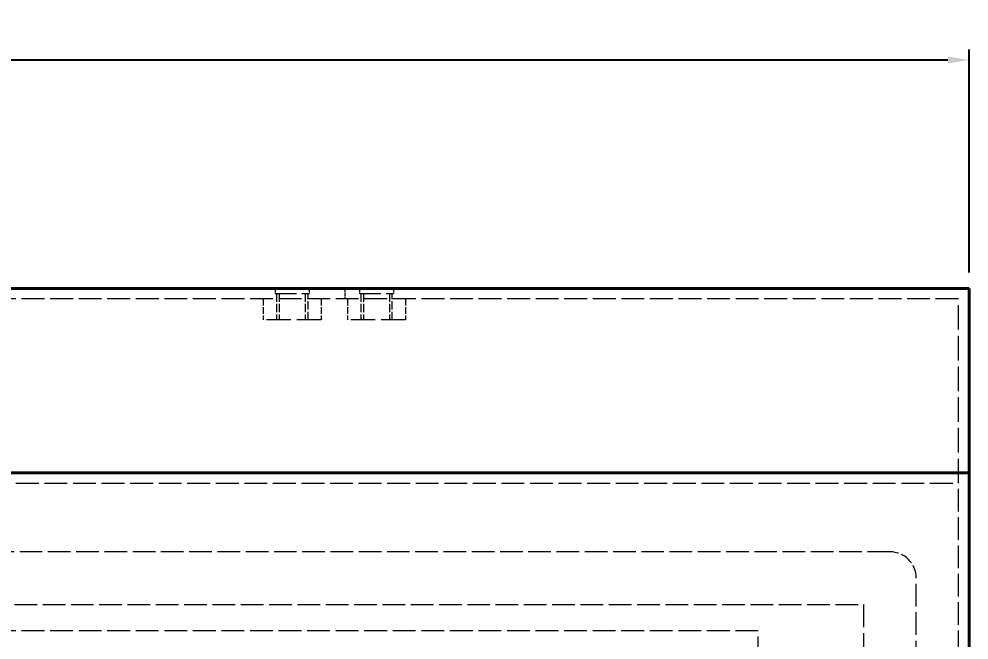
# Model space of a CAD drawing. Header units: millimetres. Extents: x 0 to 2378, y 0 to 1682.
# Drawn here: x 732.5 to 912.9, y 557.8 to 675.7 of the extents above; entities that cross this region are included whole.
import ezdxf

# ---------------------------------------------------------------- set-up
doc = ezdxf.new("R2010")
doc.units = ezdxf.units.MM
doc.header["$LTSCALE"] = 2
doc.linetypes.add('DASHED', pattern=[0.2067, 0.1654, -0.0413])
for name, color, linetype, lineweight in [('가려진 것(ISO)', 2, 'DASHED', 18), ('가시적인 것(ISO)', 3, 'Continuous', 40), ('치수(ISO)', 2, 'Continuous', 25)]:
    doc.layers.add(name, color=color, linetype=linetype, lineweight=lineweight)
doc.styles.add('치수 텍스트_PSTEK_POSCO', font='isocp.shx')
doc.dimstyles.new('치수_PSTEK_POSCO', dxfattribs={"dimscale": 2, "dimtxt": 2.5, "dimasz": 2, "dimexe": 1, "dimexo": 1.5, "dimgap": 1, "dimtad": 1, "dimrnd": 1e-08, "dimdsep": 46, "dimtxsty": '치수 텍스트_PSTEK_POSCO', "dimcen": 0.09, "dimdle": 10, "dimclrd": 7, "dimclre": 7, "dimclrt": 2, "dimadec": 1, "dimazin": 2, "dimtfac": 1, "dimtmove": 0, "dimatfit": 3, "dimfxl": 0, "dimtolj": 1, "dimlwd": -1, "dimlwe": -1, "dimarcsym": 0})

# ---------------------------------------------------------------- blocks, each defined once
blk = doc.blocks.new('*D41')
at = {"layer": 'Defpoints', "color": 0}
for p in [(485.88, 667.9), (485.88, 624.57), (912.88, 624.57)]:
    blk.add_point(p, dxfattribs=at)
at = {"layer": '치수(ISO)', "color": 7}
for p, q in [((485.88, 627.57), (485.88, 669.9)), ((912.88, 627.57), (912.88, 669.9)), ((908.88, 667.9), (489.88, 667.9))]:
    blk.add_line(p, q, dxfattribs=at)
for points in [[(489.88, 668.57), (489.88, 667.24), (485.88, 667.9)], [(908.88, 668.57), (908.88, 667.24), (912.88, 667.9)]]:
    blk.add_solid(points, dxfattribs=at)
at = {"layer": '치수(ISO)', "color": 2, "insert": (690.85, 672.4), "char_height": 5, "attachment_point": 4, "style": '치수 텍스트_PSTEK_POSCO'}
blk.add_mtext('\\A1;427', dxfattribs=at)

msp = doc.modelspace()

# ---------------------------------------------------------------- linework, layer by layer
at = {"layer": '가려진 것(ISO)', "ltscale": 0.952248}
for p, q in [((781.1251, 624.5732), (781.1251, 623.5732)), ((787.6251, 624.5732), (787.6251, 623.5732)), ((797.1251, 624.5732), (797.1251, 623.5732)), ((803.6251, 624.5732), (803.6251, 623.5732))]:
    msp.add_line(p, q, dxfattribs=at)
at = {"layer": '가려진 것(ISO)', "ltscale": 1.904597}
msp.add_line((794.3751, 624.5732), (794.3751, 622.5732), dxfattribs=at)
at = {"layer": '가려진 것(ISO)', "ltscale": 13.118232}
for p, q in [((910.8751, 622.5732), (487.8751, 622.5732)), ((487.8751, 587.5732), (910.8751, 587.5732))]:
    msp.add_line(p, q, dxfattribs=at)
at = {"layer": '가려진 것(ISO)', "ltscale": 3.809293}
for p, q in [((778.8751, 622.5732), (778.8751, 618.5732)), ((789.8751, 622.5732), (789.8751, 618.5732)), ((794.8751, 622.5732), (794.8751, 618.5732)), ((805.8751, 622.5732), (805.8751, 618.5732))]:
    msp.add_line(p, q, dxfattribs=at)
at = {"layer": '가려진 것(ISO)', "ltscale": 12.349028}
for p, q in [((781.1251, 623.5732), (787.6251, 623.5732)), ((797.1251, 623.5732), (803.6251, 623.5732))]:
    msp.add_line(p, q, dxfattribs=at)
at = {"layer": '가려진 것(ISO)', "ltscale": 4.761642}
for p, q in [((781.3751, 623.5732), (781.3751, 618.5732)), ((781.9166, 623.5732), (781.9166, 618.5732)), ((786.8336, 623.5732), (786.8336, 618.5732)), ((787.3751, 618.5732), (787.3751, 623.5732)), ((797.3751, 623.5732), (797.3751, 618.5732)), ((797.9166, 623.5732), (797.9166, 618.5732)), ((802.8336, 623.5732), (802.8336, 618.5732)), ((803.3751, 618.5732), (803.3751, 623.5732))]:
    msp.add_line(p, q, dxfattribs=at)
at = {"layer": '가려진 것(ISO)', "ltscale": 14.110627}
msp.add_line((910.8751, 587.5732), (910.8751, 622.5732), dxfattribs=at)
at = {"layer": '가려진 것(ISO)', "ltscale": 13.932237}
for p, q in [((789.8751, 618.5732), (778.8751, 618.5732)), ((805.8751, 618.5732), (794.8751, 618.5732))]:
    msp.add_line(p, q, dxfattribs=at)
at = {"layer": '가려진 것(ISO)', "ltscale": 12.980641}
msp.add_line((910.8751, 206.5732), (910.8751, 587.5732), dxfattribs=at)
at = {"layer": '가려진 것(ISO)', "ltscale": 12.977419}
msp.add_line((897.8751, 574.5732), (500.8751, 574.5732), dxfattribs=at)
at = {"layer": '가려진 것(ISO)', "ltscale": 13.039731}
msp.add_line((902.8751, 224.5732), (902.8751, 569.5732), dxfattribs=at)
at = {"layer": '가려진 것(ISO)', "ltscale": 13.001935}
msp.add_line((505.8751, 564.5732), (892.8751, 564.5732), dxfattribs=at)
at = {"layer": '가려진 것(ISO)', "ltscale": 13.070212}
msp.add_line((892.8751, 564.5732), (892.8751, 229.5732), dxfattribs=at)
at = {"layer": '가려진 것(ISO)', "ltscale": 13.115324}
msp.add_line((872.8751, 559.5732), (525.8751, 559.5732), dxfattribs=at)
at = {"layer": '가려진 것(ISO)', "ltscale": 13.102725}
msp.add_line((872.8751, 234.5732), (872.8751, 559.5732), dxfattribs=at)
at = {"layer": '가려진 것(ISO)', "ltscale": 7.479626}
msp.add_arc((897.8751, 569.5732), 5, 0, 90, dxfattribs=at)
at = {"layer": '가시적인 것(ISO)'}
for p, q in [((912.8751, 624.5732), (485.8751, 624.5732)), ((912.8751, 589.5732), (912.8751, 624.5732)), ((485.8751, 589.5732), (912.8751, 589.5732)), ((912.8751, 204.5732), (912.8751, 589.5732))]:
    msp.add_line(p, q, dxfattribs=at)

# ---------------------------------------------------------------- dimensions: what is measured, and where the dimension line sits
at = {"layer": '치수(ISO)', "color": 7}
dim = msp.add_linear_dim(base=(485.8751, 667.9041), p1=(912.8751, 624.5732), p2=(485.8751, 624.5732), angle=180, dimstyle='치수_PSTEK_POSCO', override={"dimdec": 2, "dimtp": 0, "dimtm": 0, "dimtdec": 2, "dimtofl": 0, "dimatfit": 1}, dxfattribs=at)
dim.commit()
dim.dimension.update_dxf_attribs({"geometry": '*D41', "text_midpoint": (695.6043, 667.9041), "dimtype": 160})

doc.saveas('drawing.dxf')
